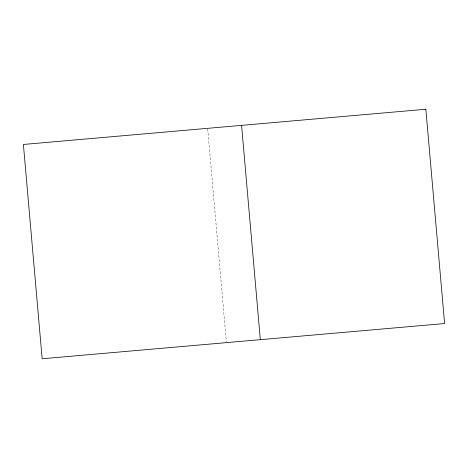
<?xml version="1.0" encoding="UTF-8"?>
<svg xmlns="http://www.w3.org/2000/svg" width="468" height="468" viewBox="0 0 468 468"><rect width="100%" height="100%" fill="white"/><g stroke="black" fill="none" stroke-linecap="round" stroke-linejoin="round"><path stroke-width="0.35" stroke-dasharray="2.34 1.75" d="M207.733 129.063L226.354 341.909"/><path stroke-width="0.7" d="M241.582 125.365L260.331 339.669M425.851 109.243L23.4 144.454L42.149 358.757L444.6 323.546L425.851 109.243"/></g></svg>
